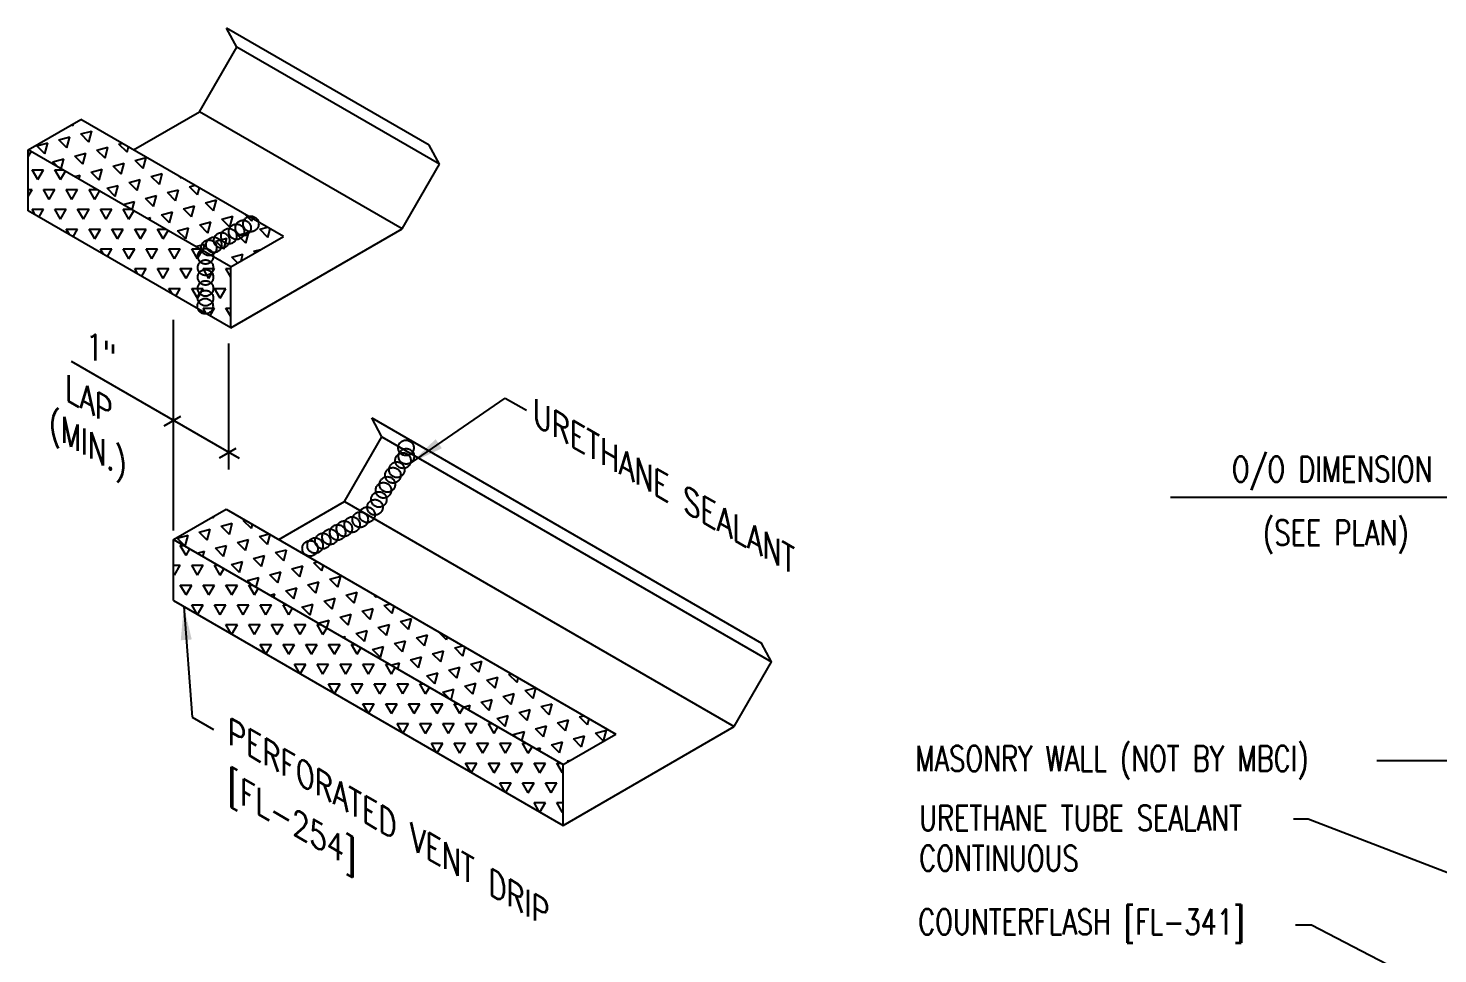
# Model space of a CAD drawing. Header units: inches. Extents: x 6.6 to 41.3, y 11.1 to 41.3.
# Drawn here: x 6.58 to 27.57, y 27.55 to 41.33 of the extents above; entities that cross this region are included whole.
import ezdxf
from ezdxf.enums import TextEntityAlignment as Align

# ---------------------------------------------------------------- set-up
doc = ezdxf.new("R2010")
doc.units = ezdxf.units.IN
doc.header["$MEASUREMENT"] = 0
doc.linetypes.add('CENTER2', pattern=[1.125, 0.75, -0.125, 0.125, -0.125])
for name, color, linetype in [('DIM', 2, 'Continuous'), ('SEALANT', 253, 'CENTER2'), ('TEXT', 2, 'Continuous'), ('TRIM', 6, 'Continuous')]:
    doc.layers.add(name, color=color, linetype=linetype)
doc.styles.add('ROMANS', font='ROMANS.SHX', dxfattribs={"width": 0.75})
doc.styles.add('TEXT', font='SIMPLEX', dxfattribs={"width": 0.75, "height": 6})
doc.styles.add('TEXT1', font='ROMANS.shx', dxfattribs={"width": 0.75, "height": 0.375})
doc.dimstyles.new('DETAIL$7', dxfattribs={"dimscale": 4, "dimtxt": 6, "dimasz": 0.125, "dimexe": 0.0625, "dimexo": 0.125, "dimgap": 0.0625, "dimtad": 1, "dimdec": 5, "dimzin": 3, "dimdsep": 46, "dimlunit": 4, "dimtxsty": 'TEXT', "dimblk": 'ARCHTICK', "dimcen": 0.0625, "dimclrd": 7, "dimclre": 7, "dimclrt": 2, "dimadec": 0, "dimazin": 0, "dimtfac": 0.666667, "dimtdec": 5, "dimtmove": 0, "dimatfit": 3, "dimfxl": 0, "dimfrac": 2, "dimtolj": 1, "dimtzin": 3, "dimarcsym": 0})
pattern_1 = [(75, (-30.4994, 9.3458), (-0.2403385, 0.2403385), [0.169945, -0.169945]), (135, (-30.4994, 9.3458), (-0.3283084, -0.08797), [0.169945, -0.169945]), (15, (-30.61957, 9.46596), (0.08797, 0.3283084), [0.169945, -0.169945])]
pattern_2 = [(60, (-30.4994, 9.3458), (-0.169945, 0.2943533), [0.169945, -0.169945]), (120, (-30.4994, 9.3458), (-0.3398899, 2e-10), [0.169945, -0.169945]), (0, (-30.58438, 9.49296), (0.169945, 0.2943533), [0.169945, -0.169945])]

# ---------------------------------------------------------------- blocks, each defined once
blk = doc.blocks.new('_ArchTick')
at = {"color": 0, "linetype": 'ByBlock', "const_width": 0.15}
blk.add_lwpolyline([(-0.5, -0.5), (0.5, 0.5)], dxfattribs=at)

msp = doc.modelspace()

# ---------------------------------------------------------------- hatches: boundary and pattern name
at = {"layer": 'TRIM'}
h = msp.add_hatch(dxfattribs=at)
h.set_pattern_fill('TRIANG', color=252, scale=0.906373, angle=15, style=0)
h.set_pattern_definition(pattern_1)
h.paths.add_polyline_path([(7.36193, 39.97298), (6.57699, 39.51979), (9.59495, 37.77737), (10.37989, 38.23056)])
h = msp.add_hatch(dxfattribs=at)
h.set_pattern_fill('TRIANG', color=252, scale=0.906373, style=0)
h.set_pattern_definition(pattern_2)
h.paths.add_polyline_path([(6.57699, 39.51979), (6.57699, 38.61342), (9.59495, 36.871), (9.59495, 37.77737)])
h = msp.add_hatch(dxfattribs=at)
h.set_pattern_fill('TRIANG', color=252, scale=0.906373, angle=15, style=0)
h.set_pattern_definition(pattern_1)
h.paths.add_polyline_path([(9.52459, 34.17326), (8.73964, 33.72007), (14.54389, 30.36899), (15.32883, 30.82217)])
h = msp.add_hatch(dxfattribs=at)
h.set_pattern_fill('TRIANG', color=252, scale=0.906373, style=0)
h.set_pattern_definition(pattern_2)
h.paths.add_polyline_path([(8.73964, 33.72007), (8.73964, 32.8137), (14.54389, 29.46261), (14.54389, 30.36899)])

# ---------------------------------------------------------------- linework, layer by layer
at = {"layer": 'DIM', "color": 7}
for p, q in [((8.73964, 33.85276), (8.73964, 36.98855)), ((9.56272, 36.63697), (9.56272, 34.76339)), ((9.72595, 34.92463), (7.2239, 36.36919)), ((8.84358, 35.54915), (8.59667, 35.4066)), ((9.66771, 35.07334), (9.4208, 34.93079)), ((28.91362, 34.34507), (23.59426, 34.34507))]:
    msp.add_line(p, q, dxfattribs=at)
at = {"layer": 'SEALANT'}
for centre in [(9.77838, 38.35635), (9.89463, 38.41646), (9.34308, 38.10503), (9.45859, 38.17172), (9.56598, 38.23372), (9.6798, 38.29944), (9.21848, 37.9352), (9.26855, 38.062), (9.21848, 37.76583), (9.21848, 37.62228), (9.21848, 37.45564), (9.21848, 37.31209), (9.21447, 37.19188), (12.20408, 35.0837), (12.20894, 34.95732), (12.06792, 34.75803), (12.16032, 34.89413), (11.9269, 34.53929), (12.00957, 34.67539), (11.86854, 34.4518), (11.74211, 34.19904), (11.80046, 34.3157), (11.40171, 33.94142), (11.52328, 34.01433), (11.6254, 34.08724), (10.96566, 33.69668), (11.07305, 33.75868), (11.18688, 33.8244), (11.28546, 33.88131), (10.77563, 33.58696), (10.85015, 33.62999)]:
    msp.add_circle(centre, 0.11578, dxfattribs=at)
at = {"layer": 'TRIM'}
for p, q in [((12.54844, 39.58698), (9.53048, 41.3294)), ((9.68309, 41.04763), (9.53048, 41.3294)), ((9.12805, 40.08627), (9.68309, 41.04763)), ((12.70105, 39.30521), (9.68309, 41.04763)), ((6.57699, 39.51979), (7.36193, 39.97298)), ((10.37989, 38.23056), (7.36193, 39.97298)), ((8.14688, 39.51979), (9.12805, 40.08627)), ((12.14601, 38.34385), (9.12805, 40.08627)), ((9.59495, 37.77737), (6.57699, 39.51979)), ((6.57699, 38.61342), (6.57699, 39.51979)), ((12.70105, 39.30521), (12.54844, 39.58698)), ((12.14601, 38.34385), (12.70105, 39.30521)), ((9.59495, 36.871), (6.57699, 38.61342)), ((9.59495, 36.871), (12.14601, 38.34385)), ((9.59495, 37.77737), (10.37989, 38.23056)), ((9.59495, 36.871), (9.59495, 37.77737)), ((11.69313, 35.52968), (17.49738, 32.1786)), ((11.84574, 35.24791), (11.69313, 35.52968)), ((11.29071, 34.28656), (11.84574, 35.24791)), ((11.84574, 35.24791), (17.64999, 31.89682)), ((10.30953, 33.72007), (11.29071, 34.28656)), ((11.29071, 34.28656), (17.09495, 30.93547)), ((8.73964, 33.72007), (9.52459, 34.17326)), ((9.52459, 34.17326), (15.32883, 30.82217)), ((8.73964, 33.72007), (14.54389, 30.36899)), ((8.73964, 32.8137), (8.73964, 33.72007)), ((8.73964, 32.8137), (14.54389, 29.46261)), ((17.64999, 31.89682), (17.49738, 32.1786)), ((17.09495, 30.93547), (17.64999, 31.89682)), ((14.54389, 29.46261), (17.09495, 30.93547)), ((14.54389, 30.36899), (15.32883, 30.82217)), ((14.54389, 29.46261), (14.54389, 30.36899))]:
    msp.add_line(p, q, dxfattribs=at)

# ---------------------------------------------------------------- texts
at = {"layer": 'TEXT', "style": 'ROMANS', "oblique": 330}
for s, height, p in [('1"', 0.338437, (7.43607, 36.46173)), ('LAP', 0.338437, (7.12879, 35.80541)), ('URETHANE SEALANT', 0.3449189, (14.09407, 35.43767)), ('PERFORATED VENT DRIP', 0.3449189, (9.55115, 30.68857)), ('[FL-254]', 0.344919, (9.55115, 29.89383))]:
    msp.add_text(s, height=height, rotation=330, dxfattribs=at).set_placement(p)
at = {"layer": 'TEXT', "color": 2, "linetype": 'ByBlock', "style": 'ROMANS', "oblique": 330}
msp.add_text('(MIN.)', height=0.338437, rotation=330, dxfattribs=at).set_placement((7.54789, 35.09994), align=Align.MIDDLE_CENTER)
at = {"layer": 'TEXT', "color": 2, "style": 'TEXT1', "width": 0.75}
for s, p in [('O/O DIMENSION', (24.50504, 34.57942)), ('(SEE PLAN)', (24.96842, 33.63301))]:
    msp.add_text(s, height=0.375, dxfattribs=at).set_placement(p)
at = {"layer": 'TEXT', "style": 'TEXT1', "width": 0.75}
for s, p in [('MASONRY WALL (NOT BY MBCI)', (19.78815, 30.27234)), ('URETHANE TUBE SEALANT', (19.84851, 29.38802)), ('CONTINUOUS', (19.84851, 28.78802)), ('COUNTERFLASH [FL-341]', (19.83419, 27.84156))]:
    msp.add_text(s, height=0.375, dxfattribs=at).set_placement(p)

# ---------------------------------------------------------------- leaders
for points in [[(29.28862, 30.42636), (27.72118, 30.42636), (26.66353, 30.42636)], [(29.1143, 28.21915), (25.64434, 29.55733), (25.42319, 29.55733)], [(28.78209, 26.3794), (25.69241, 27.98141), (25.45204, 27.98141)]]:
    msp.add_leader(points, dimstyle='DETAIL$7')
at = {"layer": 'TEXT'}
for points in [[(12.28016, 34.86183), (13.68207, 35.8241), (13.99928, 35.64291)], [(8.89408, 32.72454), (9.01841, 31.075), (9.33562, 30.89381)]]:
    msp.add_leader(points, dimstyle='DETAIL$7', override={"dimtxt": 0.375}, dxfattribs=at)

doc.saveas('drawing.dxf')
